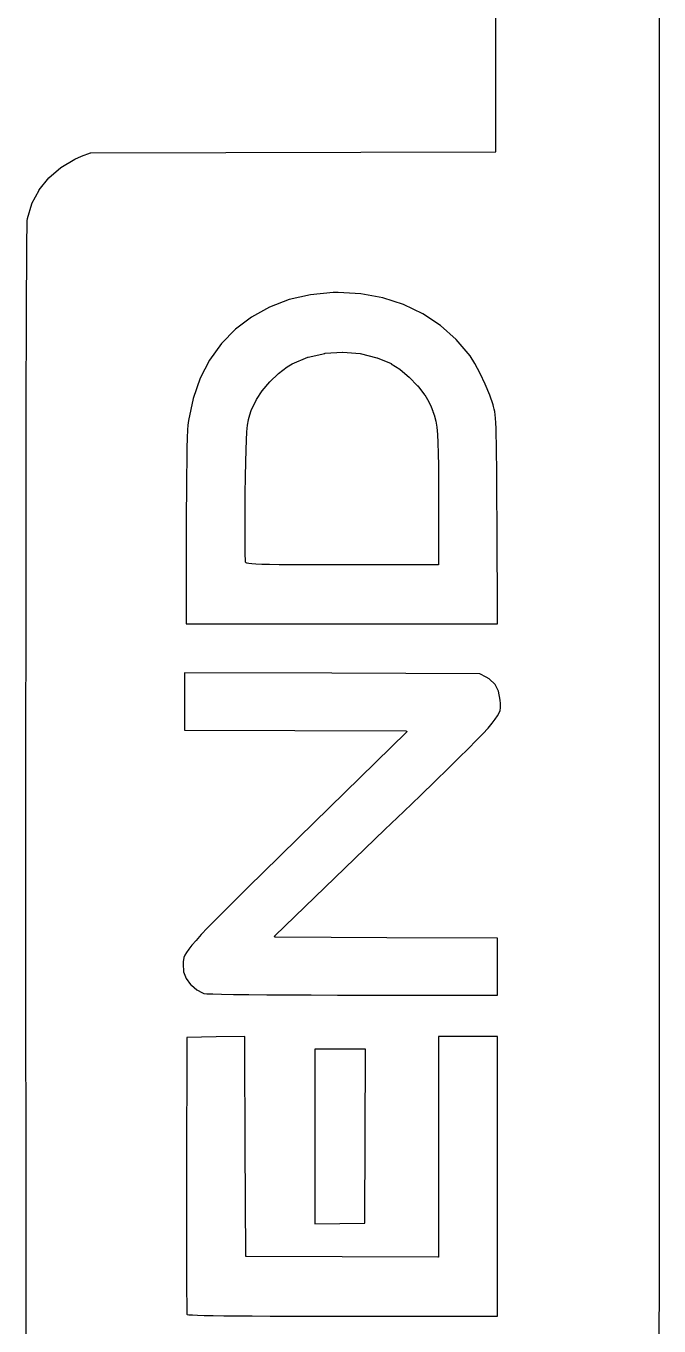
# Model space of a CAD drawing. Extents: x 47 to 252, y -139 to -48.
# Drawn here: x 231.12 to 235.1, y -112.23 to -104.04 of the extents above; entities that cross this region are included whole.
import ezdxf

# ---------------------------------------------------------------- set-up
doc = ezdxf.new("R2010")
doc.units = 0
doc.layers.add('BLACK', color=7, linetype='CONTINUOUS')

msp = doc.modelspace()

# ---------------------------------------------------------------- linework, layer by layer
at = {"layer": 'BLACK', "linetype": 'CONTINUOUS'}
for p, q in [((234.075, -104.834), (234.075, -87.3472)), ((235.103, -103.822), (235.103, -104.555)), ((235.103, -104.555), (235.103, -105.269)), ((231.423, -104.88), (231.465, -104.862)), ((231.465, -104.862), (231.465, -104.862)), ((231.465, -104.862), (231.466, -104.862)), ((231.466, -104.862), (231.523, -104.84)), ((231.466, -104.862), (231.466, -104.862)), ((231.523, -104.84), (231.523, -104.84)), ((231.523, -104.84), (231.524, -104.84)), ((231.524, -104.84), (231.524, -104.84)), ((231.524, -104.84), (231.524, -104.84)), ((231.524, -104.84), (231.524, -104.84)), ((231.524, -104.84), (231.525, -104.84)), ((231.525, -104.84), (234.075, -104.834)), ((231.525, -104.84), (231.525, -104.84)), ((231.26, -104.997), (231.335, -104.933)), ((231.335, -104.932), (231.423, -104.881)), ((231.335, -104.933), (231.335, -104.932)), ((231.335, -104.932), (231.335, -104.932)), ((231.335, -104.932), (231.335, -104.932)), ((231.423, -104.881), (231.423, -104.88)), ((231.423, -104.88), (231.423, -104.88)), ((231.423, -104.881), (231.423, -104.881)), ((231.198, -105.074), (231.259, -104.998)), ((231.259, -104.998), (231.259, -104.997)), ((231.259, -104.997), (231.26, -104.997)), ((231.259, -104.998), (231.259, -104.998)), ((231.153, -105.16), (231.198, -105.075)), ((231.198, -105.075), (231.198, -105.074)), ((231.198, -105.074), (231.198, -105.074)), ((231.198, -105.074), (231.198, -105.074)), ((231.198, -105.074), (231.198, -105.074)), ((231.198, -105.075), (231.198, -105.075)), ((231.198, -105.075), (231.198, -105.075)), ((231.126, -105.254), (231.153, -105.161)), ((231.153, -105.161), (231.153, -105.16)), ((231.153, -105.16), (231.153, -105.16)), ((231.153, -105.161), (231.153, -105.161)), ((231.153, -105.161), (231.153, -105.161)), ((231.153, -105.161), (231.153, -105.161)), ((231.153, -105.161), (231.153, -105.161)), ((231.124, -105.267), (231.125, -105.255)), ((231.124, -105.291), (231.124, -105.267)), ((231.124, -105.267), (231.124, -105.267)), ((231.124, -105.267), (231.124, -105.267)), ((231.124, -105.267), (231.124, -105.267)), ((231.125, -105.255), (231.125, -105.254)), ((231.125, -105.254), (231.125, -105.254)), ((231.125, -105.254), (231.125, -105.254)), ((231.125, -105.254), (231.126, -105.254)), ((231.125, -105.255), (231.125, -105.255)), ((231.125, -105.255), (231.125, -105.255)), ((231.125, -105.255), (231.125, -105.255)), ((235.103, -105.269), (235.103, -105.963)), ((231.122, -105.374), (231.123, -105.326)), ((231.123, -105.326), (231.124, -105.291)), ((231.123, -105.326), (231.123, -105.326)), ((231.123, -105.326), (231.123, -105.326)), ((231.124, -105.291), (231.124, -105.291)), ((231.124, -105.291), (231.124, -105.291)), ((231.121, -105.506), (231.122, -105.434)), ((231.122, -105.434), (231.122, -105.374)), ((231.122, -105.374), (231.122, -105.374)), ((231.122, -105.434), (231.122, -105.434)), ((231.121, -105.592), (231.121, -105.506)), ((231.121, -105.506), (231.121, -105.506)), ((231.12, -105.691), (231.121, -105.592)), ((231.121, -105.592), (231.121, -105.592)), ((231.12, -105.804), (231.12, -105.691)), ((231.12, -105.691), (231.12, -105.691)), ((232.907, -105.734), (232.774, -105.764)), ((233.05, -105.72), (232.907, -105.734)), ((233.083, -105.719), (233.05, -105.72)), ((233.226, -105.728), (233.083, -105.719)), ((233.364, -105.753), (233.226, -105.728)), ((233.494, -105.796), (233.364, -105.753)), ((231.119, -105.931), (231.12, -105.804)), ((231.12, -105.804), (231.12, -105.804)), ((232.65, -105.811), (232.537, -105.874)), ((232.774, -105.764), (232.65, -105.811)), ((233.616, -105.854), (233.494, -105.796)), ((232.537, -105.874), (232.436, -105.951)), ((233.727, -105.928), (233.616, -105.854)), ((231.119, -106.072), (231.119, -105.931)), ((231.119, -105.931), (231.119, -105.931)), ((232.436, -105.951), (232.347, -106.041)), ((233.826, -106.016), (233.727, -105.928)), ((235.103, -105.963), (235.103, -106.639)), ((231.118, -106.227), (231.119, -106.072)), ((231.119, -106.072), (231.119, -106.072)), ((232.347, -106.041), (232.272, -106.145)), ((233.913, -106.119), (233.826, -106.016)), ((232.272, -106.145), (232.212, -106.26)), ((232.762, -106.187), (232.792, -106.169)), ((232.792, -106.169), (232.793, -106.169)), ((232.793, -106.168), (232.892, -106.127)), ((232.793, -106.169), (232.793, -106.168)), ((232.793, -106.168), (232.793, -106.168)), ((232.892, -106.127), (232.892, -106.127)), ((232.892, -106.127), (232.893, -106.127)), ((232.893, -106.127), (232.999, -106.103)), ((232.893, -106.127), (232.893, -106.127)), ((232.999, -106.103), (232.999, -106.102)), ((232.999, -106.102), (233, -106.102)), ((233, -106.102), (233.11, -106.095)), ((233, -106.102), (233, -106.102)), ((233.11, -106.095), (233.11, -106.095)), ((233.11, -106.095), (233.11, -106.095)), ((233.11, -106.095), (233.111, -106.095)), ((233.111, -106.095), (233.22, -106.104)), ((233.22, -106.104), (233.22, -106.104)), ((233.22, -106.104), (233.22, -106.104)), ((233.22, -106.104), (233.221, -106.104)), ((233.221, -106.104), (233.326, -106.13)), ((233.326, -106.13), (233.326, -106.13)), ((233.326, -106.13), (233.327, -106.13)), ((233.327, -106.13), (233.327, -106.13)), ((233.327, -106.13), (233.415, -106.167)), ((233.415, -106.167), (233.415, -106.167)), ((233.415, -106.167), (233.415, -106.167)), ((233.415, -106.167), (233.416, -106.168)), ((233.416, -106.168), (233.471, -106.203)), ((233.943, -106.166), (233.913, -106.119)), ((233.977, -106.229), (233.943, -106.166)), ((231.118, -106.397), (231.118, -106.227)), ((231.118, -106.227), (231.118, -106.227)), ((232.652, -106.282), (232.706, -106.23)), ((232.706, -106.23), (232.762, -106.187)), ((232.706, -106.23), (232.706, -106.23)), ((232.706, -106.23), (232.706, -106.23)), ((232.706, -106.23), (232.706, -106.23)), ((232.762, -106.187), (232.762, -106.187)), ((232.762, -106.187), (232.762, -106.187)), ((232.762, -106.187), (232.762, -106.187)), ((233.471, -106.203), (233.471, -106.203)), ((233.471, -106.203), (233.471, -106.203)), ((233.471, -106.203), (233.472, -106.204)), ((233.472, -106.204), (233.529, -106.252)), ((233.529, -106.252), (233.529, -106.252)), ((233.529, -106.252), (233.529, -106.252)), ((233.529, -106.252), (233.529, -106.252)), ((233.529, -106.252), (233.582, -106.307)), ((234.009, -106.297), (233.977, -106.229)), ((232.212, -106.26), (232.168, -106.387)), ((232.604, -106.339), (232.651, -106.283)), ((232.651, -106.283), (232.652, -106.282)), ((232.651, -106.283), (232.651, -106.283)), ((232.651, -106.283), (232.651, -106.283)), ((233.582, -106.307), (233.582, -106.308)), ((233.582, -106.308), (233.583, -106.308)), ((233.583, -106.308), (233.583, -106.308)), ((233.583, -106.308), (233.627, -106.365)), ((234.037, -106.366), (234.009, -106.297)), ((231.118, -106.582), (231.118, -106.397)), ((231.118, -106.397), (231.118, -106.397)), ((232.168, -106.387), (232.139, -106.525)), ((232.547, -106.436), (232.561, -106.408)), ((232.561, -106.408), (232.568, -106.394)), ((232.561, -106.408), (232.561, -106.408)), ((232.561, -106.408), (232.561, -106.408)), ((232.561, -106.408), (232.561, -106.408)), ((232.568, -106.393), (232.603, -106.339)), ((232.568, -106.394), (232.568, -106.393)), ((232.568, -106.393), (232.568, -106.393)), ((232.568, -106.393), (232.568, -106.393)), ((232.603, -106.339), (232.603, -106.339)), ((232.603, -106.339), (232.603, -106.339)), ((232.603, -106.339), (232.604, -106.339)), ((233.627, -106.365), (233.627, -106.365)), ((233.627, -106.365), (233.627, -106.365)), ((233.627, -106.365), (233.628, -106.365)), ((233.628, -106.365), (233.653, -106.408)), ((233.653, -106.408), (233.653, -106.408)), ((233.653, -106.408), (233.653, -106.409)), ((233.653, -106.409), (233.653, -106.409)), ((233.653, -106.409), (233.667, -106.439)), ((234.058, -106.428), (234.037, -106.366)), ((232.518, -106.52), (232.525, -106.491)), ((232.525, -106.49), (232.535, -106.463)), ((232.525, -106.491), (232.525, -106.49)), ((232.525, -106.49), (232.525, -106.49)), ((232.525, -106.49), (232.525, -106.49)), ((232.535, -106.463), (232.547, -106.436)), ((232.535, -106.463), (232.535, -106.463)), ((232.535, -106.463), (232.535, -106.463)), ((232.535, -106.463), (232.535, -106.463)), ((232.547, -106.436), (232.547, -106.436)), ((232.547, -106.436), (232.547, -106.436)), ((232.547, -106.436), (232.547, -106.436)), ((233.667, -106.439), (233.667, -106.439)), ((233.667, -106.439), (233.667, -106.439)), ((233.667, -106.439), (233.667, -106.439)), ((233.667, -106.439), (233.679, -106.467)), ((233.679, -106.467), (233.679, -106.468)), ((233.679, -106.468), (233.679, -106.468)), ((233.679, -106.468), (233.679, -106.468)), ((233.679, -106.468), (233.689, -106.497)), ((233.689, -106.497), (233.689, -106.497)), ((233.689, -106.497), (233.689, -106.497)), ((233.689, -106.497), (233.689, -106.498)), ((233.689, -106.498), (233.697, -106.53)), ((234.061, -106.438), (234.058, -106.428)), ((234.065, -106.454), (234.061, -106.438)), ((234.068, -106.47), (234.065, -106.454)), ((234.071, -106.489), (234.068, -106.47)), ((234.073, -106.511), (234.071, -106.489)), ((232.136, -106.554), (232.133, -106.585)), ((232.139, -106.525), (232.136, -106.554)), ((232.507, -106.597), (232.512, -106.556)), ((232.512, -106.555), (232.518, -106.521)), ((232.512, -106.556), (232.512, -106.555)), ((232.512, -106.556), (232.512, -106.556)), ((232.512, -106.556), (232.512, -106.556)), ((232.518, -106.521), (232.518, -106.52)), ((232.518, -106.52), (232.518, -106.52)), ((232.518, -106.521), (232.518, -106.521)), ((233.697, -106.53), (233.697, -106.53)), ((233.697, -106.53), (233.697, -106.53)), ((233.697, -106.53), (233.697, -106.53)), ((233.697, -106.53), (233.703, -106.568)), ((233.703, -106.568), (233.703, -106.568)), ((233.703, -106.568), (233.703, -106.568)), ((233.703, -106.568), (233.703, -106.568)), ((233.703, -106.568), (233.707, -106.613)), ((234.075, -106.54), (234.073, -106.511)), ((234.077, -106.575), (234.075, -106.54)), ((234.078, -106.619), (234.077, -106.575)), ((231.117, -106.782), (231.118, -106.582)), ((231.118, -106.582), (231.118, -106.582)), ((232.131, -106.634), (232.13, -106.7)), ((232.133, -106.585), (232.131, -106.634)), ((232.502, -106.711), (232.504, -106.649)), ((232.504, -106.649), (232.507, -106.598)), ((232.504, -106.649), (232.504, -106.649)), ((232.504, -106.649), (232.504, -106.649)), ((232.504, -106.649), (232.504, -106.649)), ((232.507, -106.598), (232.507, -106.597)), ((232.507, -106.598), (232.507, -106.598)), ((232.507, -106.598), (232.507, -106.598)), ((233.707, -106.613), (233.707, -106.613)), ((233.707, -106.613), (233.707, -106.613)), ((233.707, -106.613), (233.707, -106.613)), ((233.707, -106.613), (233.711, -106.667)), ((234.079, -106.673), (234.078, -106.619)), ((235.103, -106.639), (235.103, -107.297)), ((232.13, -106.7), (232.128, -106.781)), ((232.5, -106.787), (232.502, -106.711)), ((232.502, -106.711), (232.502, -106.711)), ((232.502, -106.711), (232.502, -106.711)), ((233.711, -106.667), (233.711, -106.667)), ((233.711, -106.667), (233.711, -106.667)), ((233.711, -106.667), (233.711, -106.667)), ((233.711, -106.667), (233.713, -106.733)), ((233.713, -106.733), (233.713, -106.733)), ((233.713, -106.733), (233.713, -106.733)), ((233.713, -106.733), (233.714, -106.812)), ((234.08, -106.74), (234.079, -106.673)), ((234.079, -106.673), (234.079, -106.673)), ((234.081, -106.82), (234.08, -106.74)), ((231.117, -106.998), (231.117, -106.782)), ((231.117, -106.782), (231.117, -106.782)), ((232.128, -106.781), (232.127, -106.875)), ((232.128, -106.781), (232.128, -106.781)), ((232.499, -106.879), (232.5, -106.787)), ((232.5, -106.787), (232.5, -106.787)), ((233.714, -106.812), (233.714, -106.812)), ((233.714, -106.812), (233.714, -106.812)), ((233.714, -106.812), (233.715, -106.906)), ((234.081, -106.915), (234.081, -106.82)), ((234.081, -106.82), (234.081, -106.82)), ((232.127, -106.875), (232.126, -106.981)), ((232.497, -106.988), (232.499, -106.879)), ((232.499, -106.879), (232.499, -106.879)), ((232.499, -106.879), (232.499, -106.879)), ((233.715, -106.906), (233.715, -106.906)), ((233.715, -106.906), (233.715, -107.019)), ((232.126, -106.981), (232.125, -107.097)), ((232.497, -107.028), (232.497, -106.988)), ((232.497, -106.988), (232.497, -106.988)), ((234.082, -107.027), (234.081, -106.915)), ((234.081, -106.915), (234.081, -106.915)), ((231.117, -107.221), (231.117, -106.998)), ((231.117, -106.998), (231.117, -106.998)), ((232.496, -107.115), (232.497, -107.028)), ((232.497, -107.028), (232.497, -107.028)), ((233.715, -107.019), (233.715, -107.019)), ((233.715, -107.019), (233.715, -107.022)), ((233.715, -107.022), (233.715, -107.022)), ((233.715, -107.022), (233.715, -107.43)), ((234.083, -107.157), (234.082, -107.027)), ((234.082, -107.027), (234.082, -107.027)), ((232.125, -107.097), (232.125, -107.222)), ((232.496, -107.195), (232.496, -107.115)), ((232.496, -107.115), (232.496, -107.115)), ((231.117, -107.222), (231.117, -107.221)), ((231.117, -107.229), (231.117, -107.222)), ((231.117, -107.23), (231.117, -107.229)), ((231.117, -107.477), (231.117, -107.23)), ((232.125, -107.222), (232.125, -107.805)), ((232.496, -107.266), (232.496, -107.195)), ((232.496, -107.195), (232.496, -107.195)), ((234.083, -107.158), (234.083, -107.157)), ((234.086, -107.805), (234.083, -107.158)), ((232.496, -107.326), (232.496, -107.266)), ((232.496, -107.266), (232.496, -107.266)), ((235.103, -107.297), (235.103, -107.935)), ((232.497, -107.372), (232.496, -107.326)), ((232.496, -107.326), (232.496, -107.326)), ((232.498, -107.403), (232.497, -107.372)), ((232.497, -107.372), (232.497, -107.372)), ((232.497, -107.372), (232.497, -107.372)), ((231.117, -107.741), (231.117, -107.477)), ((231.117, -107.477), (231.117, -107.477)), ((232.499, -107.416), (232.498, -107.403)), ((232.498, -107.403), (232.498, -107.403)), ((232.498, -107.403), (232.498, -107.403)), ((232.498, -107.403), (232.498, -107.403)), ((232.499, -107.417), (232.499, -107.416)), ((232.499, -107.416), (232.499, -107.416)), ((232.499, -107.416), (232.499, -107.416)), ((232.499, -107.418), (232.499, -107.417)), ((232.499, -107.417), (232.499, -107.417)), ((232.499, -107.417), (232.499, -107.417)), ((232.499, -107.417), (232.499, -107.417)), ((232.499, -107.417), (232.499, -107.417)), ((232.5, -107.418), (232.499, -107.418)), ((232.499, -107.418), (232.499, -107.418)), ((232.499, -107.418), (232.499, -107.418)), ((232.5, -107.419), (232.5, -107.418)), ((232.5, -107.42), (232.5, -107.419)), ((232.5, -107.419), (232.5, -107.419)), ((232.501, -107.42), (232.5, -107.42)), ((232.502, -107.421), (232.501, -107.42)), ((232.501, -107.42), (232.501, -107.42)), ((232.501, -107.42), (232.501, -107.42)), ((232.501, -107.42), (232.501, -107.42)), ((232.501, -107.42), (232.501, -107.42)), ((232.507, -107.424), (232.502, -107.421)), ((232.502, -107.421), (232.502, -107.421)), ((232.502, -107.421), (232.502, -107.421)), ((232.502, -107.421), (232.502, -107.421)), ((232.508, -107.424), (232.507, -107.424)), ((232.507, -107.424), (232.507, -107.424)), ((232.507, -107.424), (232.507, -107.424)), ((232.519, -107.427), (232.508, -107.424)), ((232.508, -107.424), (232.508, -107.424)), ((232.508, -107.424), (232.508, -107.424)), ((232.508, -107.424), (232.508, -107.424)), ((232.508, -107.424), (232.508, -107.424)), ((232.52, -107.427), (232.519, -107.427)), ((232.519, -107.427), (232.519, -107.427)), ((232.538, -107.429), (232.52, -107.427)), ((232.52, -107.427), (232.52, -107.427)), ((232.564, -107.431), (232.538, -107.429)), ((232.538, -107.429), (232.538, -107.429)), ((232.538, -107.429), (232.538, -107.429)), ((232.538, -107.429), (232.538, -107.429)), ((232.601, -107.432), (232.564, -107.431)), ((232.564, -107.431), (232.564, -107.431)), ((232.564, -107.431), (232.564, -107.431)), ((232.564, -107.431), (232.564, -107.431)), ((232.649, -107.433), (232.601, -107.432)), ((232.601, -107.432), (232.601, -107.432)), ((232.601, -107.432), (232.601, -107.432)), ((232.71, -107.434), (232.649, -107.433)), ((232.649, -107.433), (232.649, -107.433)), ((232.649, -107.433), (232.649, -107.433)), ((232.785, -107.434), (232.71, -107.434)), ((232.71, -107.434), (232.71, -107.434)), ((232.875, -107.435), (232.785, -107.434)), ((232.785, -107.434), (232.785, -107.434)), ((232.983, -107.435), (232.875, -107.435)), ((232.875, -107.435), (232.875, -107.435)), ((232.983, -107.435), (232.983, -107.435)), ((233.11, -107.435), (232.983, -107.435)), ((233.71, -107.435), (233.11, -107.435)), ((233.711, -107.435), (233.71, -107.435)), ((233.71, -107.435), (233.71, -107.435)), ((233.712, -107.435), (233.711, -107.435)), ((233.711, -107.435), (233.711, -107.435)), ((233.711, -107.435), (233.711, -107.435)), ((233.711, -107.435), (233.711, -107.435)), ((233.713, -107.434), (233.712, -107.434)), ((233.712, -107.434), (233.712, -107.435)), ((233.712, -107.435), (233.712, -107.435)), ((233.712, -107.435), (233.712, -107.435)), ((233.714, -107.434), (233.713, -107.434)), ((233.713, -107.434), (233.713, -107.434)), ((233.713, -107.434), (233.713, -107.434)), ((233.713, -107.434), (233.713, -107.434)), ((233.713, -107.434), (233.713, -107.434)), ((233.715, -107.432), (233.714, -107.432)), ((233.714, -107.432), (233.714, -107.433)), ((233.714, -107.433), (233.714, -107.433)), ((233.714, -107.433), (233.714, -107.433)), ((233.714, -107.433), (233.714, -107.433)), ((233.714, -107.433), (233.714, -107.434)), ((233.714, -107.434), (233.714, -107.434)), ((233.715, -107.43), (233.715, -107.43)), ((233.715, -107.43), (233.715, -107.43)), ((233.715, -107.43), (233.715, -107.431)), ((233.715, -107.431), (233.715, -107.431)), ((233.715, -107.431), (233.715, -107.431)), ((233.715, -107.431), (233.715, -107.432)), ((233.715, -107.432), (233.715, -107.432)), ((233.715, -107.432), (233.715, -107.432)), ((233.715, -107.432), (233.715, -107.432)), ((231.117, -108.022), (231.117, -107.741)), ((231.117, -107.741), (231.117, -107.741)), ((232.125, -107.805), (234.086, -107.805)), ((235.103, -107.935), (235.103, -108.555)), ((231.116, -108.32), (231.117, -108.022)), ((231.117, -108.022), (231.117, -108.022)), ((233.042, -108.117), (232.115, -108.115)), ((232.115, -108.115), (232.115, -108.475)), ((233.974, -108.12), (233.042, -108.117)), ((233.042, -108.117), (233.042, -108.117)), ((234.014, -108.142), (233.974, -108.12)), ((234.033, -108.153), (234.014, -108.142)), ((234.071, -108.187), (234.033, -108.153)), ((234.093, -108.23), (234.071, -108.187)), ((234.103, -108.286), (234.093, -108.23)), ((234.103, -108.289), (234.103, -108.286)), ((234.105, -108.306), (234.103, -108.289)), ((234.103, -108.289), (234.103, -108.289)), ((234.103, -108.289), (234.103, -108.289)), ((231.116, -108.635), (231.116, -108.32)), ((231.116, -108.32), (231.116, -108.32)), ((234.086, -108.385), (234.096, -108.367)), ((234.096, -108.367), (234.102, -108.351)), ((234.102, -108.351), (234.105, -108.336)), ((234.105, -108.322), (234.105, -108.306)), ((234.105, -108.336), (234.105, -108.322)), ((233.993, -108.498), (234.026, -108.462)), ((234.026, -108.462), (234.053, -108.431)), ((234.053, -108.431), (234.072, -108.406)), ((234.072, -108.406), (234.086, -108.385)), ((232.115, -108.475), (232.809, -108.477)), ((232.809, -108.477), (232.809, -108.477)), ((232.809, -108.477), (233.509, -108.48)), ((233.512, -108.489), (232.833, -109.154)), ((233.509, -108.48), (233.509, -108.48)), ((233.509, -108.48), (233.51, -108.48)), ((233.51, -108.48), (233.51, -108.48)), ((233.51, -108.48), (233.51, -108.48)), ((233.51, -108.48), (233.51, -108.48)), ((233.51, -108.48), (233.511, -108.48)), ((233.511, -108.48), (233.511, -108.48)), ((233.511, -108.48), (233.511, -108.48)), ((233.511, -108.48), (233.511, -108.48)), ((233.511, -108.48), (233.511, -108.481)), ((233.511, -108.481), (233.512, -108.481)), ((233.512, -108.481), (233.512, -108.481)), ((233.512, -108.481), (233.512, -108.481)), ((233.512, -108.481), (233.512, -108.482)), ((233.512, -108.482), (233.512, -108.482)), ((233.512, -108.482), (233.512, -108.482)), ((233.512, -108.482), (233.512, -108.482)), ((233.512, -108.482), (233.513, -108.482)), ((233.513, -108.488), (233.512, -108.488)), ((233.512, -108.488), (233.512, -108.489)), ((233.512, -108.489), (233.512, -108.489)), ((233.512, -108.489), (233.512, -108.489)), ((233.513, -108.482), (233.513, -108.482)), ((233.513, -108.482), (233.513, -108.482)), ((233.513, -108.482), (233.513, -108.482)), ((233.513, -108.482), (233.513, -108.483)), ((233.513, -108.483), (233.513, -108.483)), ((233.513, -108.483), (233.513, -108.483)), ((233.513, -108.483), (233.513, -108.483)), ((233.513, -108.483), (233.514, -108.484)), ((233.514, -108.486), (233.513, -108.486)), ((233.513, -108.486), (233.513, -108.487)), ((233.513, -108.487), (233.513, -108.487)), ((233.513, -108.487), (233.513, -108.487)), ((233.513, -108.487), (233.513, -108.487)), ((233.513, -108.487), (233.513, -108.488)), ((233.513, -108.488), (233.513, -108.488)), ((233.513, -108.488), (233.513, -108.488)), ((233.514, -108.484), (233.514, -108.484)), ((233.514, -108.484), (233.514, -108.484)), ((233.514, -108.484), (233.514, -108.484)), ((233.514, -108.484), (233.514, -108.485)), ((233.514, -108.485), (233.514, -108.485)), ((233.514, -108.485), (233.514, -108.485)), ((233.514, -108.485), (233.514, -108.485)), ((233.514, -108.485), (233.514, -108.486)), ((233.514, -108.486), (233.514, -108.486)), ((233.514, -108.486), (233.514, -108.486)), ((233.903, -108.591), (233.952, -108.54)), ((233.952, -108.54), (233.993, -108.498)), ((233.843, -108.649), (233.903, -108.591)), ((235.103, -108.555), (235.103, -108.555)), ((235.103, -108.555), (235.103, -109.157)), ((231.116, -108.967), (231.116, -108.635)), ((231.116, -108.635), (231.116, -108.635)), ((233.774, -108.718), (233.843, -108.649)), ((233.843, -108.649), (233.843, -108.649)), ((233.693, -108.796), (233.774, -108.718)), ((233.774, -108.718), (233.774, -108.718)), ((233.601, -108.886), (233.693, -108.796)), ((233.693, -108.796), (233.693, -108.796)), ((233.495, -108.987), (233.601, -108.886)), ((233.601, -108.886), (233.601, -108.886)), ((233.601, -108.886), (233.601, -108.886)), ((231.116, -109.317), (231.116, -108.967)), ((231.116, -108.967), (231.116, -108.967)), ((233.377, -109.102), (233.495, -108.987)), ((233.495, -108.987), (233.495, -108.987)), ((233.495, -108.987), (233.495, -108.987)), ((232.684, -109.771), (233.376, -109.102)), ((233.376, -109.102), (233.377, -109.102)), ((233.377, -109.102), (233.377, -109.102)), ((232.833, -109.154), (232.715, -109.269)), ((235.103, -109.157), (235.103, -109.157)), ((235.103, -109.157), (235.103, -109.74)), ((232.715, -109.269), (232.61, -109.372)), ((232.715, -109.269), (232.715, -109.269)), ((231.116, -109.686), (231.116, -109.317)), ((231.116, -109.317), (231.116, -109.317)), ((232.61, -109.372), (232.518, -109.463)), ((232.518, -109.463), (232.438, -109.542)), ((232.438, -109.542), (232.369, -109.611)), ((231.116, -109.946), (231.116, -109.686)), ((231.116, -109.686), (231.116, -109.686)), ((232.31, -109.67), (232.26, -109.72)), ((232.369, -109.611), (232.31, -109.67)), ((232.22, -109.763), (232.187, -109.8)), ((232.26, -109.72), (232.22, -109.763)), ((232.26, -109.72), (232.26, -109.72)), ((232.682, -109.774), (232.683, -109.773)), ((232.682, -109.775), (232.682, -109.774)), ((232.682, -109.774), (232.682, -109.774)), ((232.682, -109.774), (232.682, -109.774)), ((232.682, -109.774), (232.682, -109.774)), ((232.683, -109.772), (232.684, -109.771)), ((232.683, -109.773), (232.683, -109.772)), ((232.683, -109.772), (232.683, -109.772)), ((232.683, -109.772), (232.683, -109.772)), ((232.683, -109.772), (232.683, -109.772)), ((232.683, -109.773), (232.683, -109.773)), ((232.683, -109.773), (232.683, -109.773)), ((232.683, -109.773), (232.683, -109.773)), ((232.683, -109.773), (232.683, -109.773)), ((232.684, -109.771), (232.684, -109.771)), ((232.684, -109.771), (232.684, -109.771)), ((235.103, -109.74), (235.103, -109.74)), ((235.103, -109.74), (235.103, -110.305)), ((232.141, -109.855), (232.126, -109.875)), ((232.161, -109.83), (232.141, -109.855)), ((232.187, -109.8), (232.161, -109.83)), ((232.682, -109.776), (232.682, -109.775)), ((232.682, -109.775), (232.682, -109.775)), ((232.682, -109.775), (232.682, -109.775)), ((232.682, -109.775), (232.682, -109.775)), ((232.683, -109.777), (232.682, -109.776)), ((232.682, -109.776), (232.682, -109.776)), ((232.682, -109.776), (232.682, -109.776)), ((232.682, -109.776), (232.682, -109.776)), ((232.683, -109.778), (232.683, -109.777)), ((232.683, -109.777), (232.683, -109.777)), ((232.683, -109.777), (232.683, -109.777)), ((232.683, -109.777), (232.683, -109.777)), ((232.684, -109.778), (232.683, -109.778)), ((232.683, -109.778), (232.683, -109.778)), ((232.683, -109.778), (232.683, -109.778)), ((232.683, -109.778), (232.683, -109.778)), ((232.684, -109.779), (232.684, -109.778)), ((232.684, -109.778), (232.684, -109.778)), ((232.684, -109.778), (232.684, -109.778)), ((232.685, -109.779), (232.684, -109.779)), ((232.684, -109.779), (232.684, -109.779)), ((232.684, -109.779), (232.684, -109.779)), ((232.684, -109.779), (232.684, -109.779)), ((232.685, -109.78), (232.685, -109.779)), ((232.686, -109.78), (232.685, -109.78)), ((232.685, -109.78), (232.685, -109.78)), ((232.685, -109.78), (232.685, -109.78)), ((232.687, -109.78), (232.686, -109.78)), ((232.686, -109.78), (232.686, -109.78)), ((232.686, -109.78), (232.686, -109.78)), ((232.686, -109.78), (232.686, -109.78)), ((233.389, -109.783), (232.687, -109.78)), ((232.687, -109.78), (232.687, -109.78)), ((232.687, -109.78), (232.687, -109.78)), ((232.687, -109.78), (232.687, -109.78)), ((232.687, -109.78), (232.687, -109.78)), ((234.085, -109.785), (233.389, -109.783)), ((233.389, -109.783), (233.389, -109.783)), ((234.085, -110.145), (234.085, -109.785)), ((232.107, -109.921), (232.105, -109.933)), ((232.105, -109.933), (232.105, -109.946)), ((232.11, -109.907), (232.107, -109.921)), ((232.116, -109.893), (232.11, -109.907)), ((232.126, -109.875), (232.116, -109.893)), ((231.116, -110.072), (231.116, -109.946)), ((231.116, -109.946), (231.116, -109.946)), ((232.105, -109.946), (232.109, -109.998)), ((232.109, -109.998), (232.125, -110.039)), ((231.116, -110.477), (231.116, -110.072)), ((231.116, -110.072), (231.116, -110.072)), ((232.125, -110.039), (232.153, -110.077)), ((232.153, -110.077), (232.158, -110.082)), ((232.158, -110.082), (232.193, -110.111)), ((232.193, -110.111), (232.228, -110.13)), ((232.228, -110.13), (232.237, -110.133)), ((232.237, -110.133), (232.254, -110.135)), ((232.254, -110.135), (232.292, -110.136)), ((232.292, -110.136), (232.348, -110.138)), ((232.348, -110.138), (232.424, -110.14)), ((232.424, -110.14), (232.424, -110.14)), ((232.424, -110.14), (232.519, -110.141)), ((232.519, -110.141), (232.519, -110.141)), ((232.519, -110.141), (232.632, -110.142)), ((232.632, -110.142), (232.632, -110.142)), ((232.632, -110.142), (232.764, -110.143)), ((232.764, -110.143), (232.764, -110.143)), ((232.764, -110.143), (232.913, -110.143)), ((232.913, -110.143), (232.913, -110.143)), ((232.913, -110.143), (233.079, -110.144)), ((233.079, -110.144), (233.079, -110.144)), ((233.079, -110.144), (233.183, -110.144)), ((233.183, -110.144), (233.183, -110.144)), ((233.183, -110.144), (234.085, -110.145)), ((235.103, -110.305), (235.103, -110.305)), ((235.103, -110.305), (235.103, -110.852)), ((232.13, -110.41), (232.127, -111.275)), ((232.313, -110.407), (232.13, -110.41)), ((232.495, -110.405), (232.313, -110.407)), ((232.495, -110.48), (232.495, -110.405)), ((234.085, -110.405), (233.715, -110.405)), ((233.715, -110.405), (233.715, -111.79)), ((234.085, -112.165), (234.085, -110.405)), ((231.116, -110.478), (231.116, -110.477)), ((231.117, -110.902), (231.116, -110.478)), ((232.497, -111.092), (232.495, -110.48)), ((232.495, -110.48), (232.495, -110.48)), ((233.255, -110.485), (232.935, -110.485)), ((232.935, -110.485), (232.935, -111.585)), ((233.253, -111.032), (233.255, -110.485)), ((231.117, -111.345), (231.117, -110.902)), ((231.117, -110.902), (231.117, -110.902)), ((235.103, -110.852), (235.103, -110.852)), ((235.103, -110.852), (235.103, -111.381)), ((233.25, -111.58), (233.253, -111.032)), ((233.253, -111.032), (233.253, -111.032)), ((232.5, -111.785), (232.497, -111.092)), ((232.497, -111.092), (232.497, -111.092)), ((232.127, -111.275), (232.127, -111.405)), ((231.117, -111.648), (231.117, -111.345)), ((231.117, -111.345), (231.117, -111.345)), ((232.127, -111.405), (232.127, -111.53)), ((235.103, -111.381), (235.103, -111.381)), ((235.103, -111.381), (235.103, -111.891)), ((232.127, -111.53), (232.127, -111.53)), ((232.127, -111.53), (232.127, -111.648)), ((231.117, -111.808), (231.117, -111.648)), ((231.117, -111.648), (231.117, -111.648)), ((232.127, -111.648), (232.127, -111.648)), ((232.127, -111.648), (232.127, -111.757)), ((232.935, -111.585), (233.092, -111.583)), ((233.092, -111.583), (233.25, -111.58)), ((231.117, -112.29), (231.117, -111.808)), ((231.117, -111.808), (231.117, -111.808)), ((232.127, -111.757), (232.127, -111.856)), ((232.5, -111.786), (232.5, -111.785)), ((232.5, -111.785), (232.5, -111.785)), ((232.5, -111.787), (232.5, -111.786)), ((232.5, -111.786), (232.5, -111.786)), ((232.5, -111.786), (232.5, -111.786)), ((232.5, -111.786), (232.5, -111.786)), ((232.501, -111.787), (232.5, -111.787)), ((232.5, -111.787), (232.5, -111.787)), ((232.5, -111.787), (232.5, -111.787)), ((232.501, -111.788), (232.501, -111.787)), ((232.501, -111.789), (232.501, -111.788)), ((232.501, -111.788), (232.501, -111.788)), ((232.501, -111.788), (232.501, -111.788)), ((232.501, -111.788), (232.501, -111.788)), ((232.501, -111.788), (232.501, -111.788)), ((232.502, -111.789), (232.501, -111.789)), ((232.501, -111.789), (232.501, -111.789)), ((232.503, -111.789), (232.502, -111.789)), ((232.502, -111.789), (232.502, -111.789)), ((232.502, -111.789), (232.502, -111.789)), ((232.502, -111.789), (232.502, -111.789)), ((232.503, -111.79), (232.503, -111.789)), ((232.504, -111.79), (232.503, -111.79)), ((232.503, -111.79), (232.503, -111.79)), ((232.503, -111.79), (232.503, -111.79)), ((232.503, -111.79), (232.503, -111.79)), ((232.505, -111.79), (232.504, -111.79)), ((232.504, -111.79), (232.504, -111.79)), ((232.504, -111.79), (232.504, -111.79)), ((232.504, -111.79), (232.504, -111.79)), ((233.71, -111.795), (232.505, -111.79)), ((232.505, -111.79), (232.505, -111.79)), ((233.711, -111.795), (233.71, -111.795)), ((233.71, -111.795), (233.71, -111.795)), ((233.712, -111.795), (233.711, -111.795)), ((233.711, -111.795), (233.711, -111.795)), ((233.711, -111.795), (233.711, -111.795)), ((233.711, -111.795), (233.711, -111.795)), ((233.711, -111.795), (233.711, -111.795)), ((233.713, -111.794), (233.712, -111.795)), ((233.712, -111.795), (233.712, -111.795)), ((233.712, -111.795), (233.712, -111.795)), ((233.712, -111.795), (233.712, -111.795)), ((233.714, -111.794), (233.713, -111.794)), ((233.713, -111.794), (233.713, -111.794)), ((233.713, -111.794), (233.713, -111.794)), ((233.713, -111.794), (233.713, -111.794)), ((233.713, -111.794), (233.713, -111.794)), ((233.713, -111.794), (233.713, -111.794)), ((233.715, -111.792), (233.714, -111.793)), ((233.714, -111.793), (233.714, -111.793)), ((233.714, -111.793), (233.714, -111.793)), ((233.714, -111.793), (233.714, -111.793)), ((233.714, -111.793), (233.714, -111.793)), ((233.714, -111.793), (233.714, -111.794)), ((233.715, -111.79), (233.715, -111.791)), ((233.715, -111.791), (233.715, -111.791)), ((233.715, -111.791), (233.715, -111.791)), ((233.715, -111.791), (233.715, -111.791)), ((233.715, -111.791), (233.715, -111.792)), ((233.715, -111.792), (233.715, -111.792)), ((233.715, -111.792), (233.715, -111.792)), ((233.715, -111.792), (233.715, -111.792)), ((232.127, -111.856), (232.127, -111.943)), ((235.103, -111.891), (235.102, -112.384)), ((235.103, -111.891), (235.103, -111.891)), ((232.127, -111.943), (232.127, -112.018)), ((232.127, -112.018), (232.127, -112.018)), ((232.127, -112.018), (232.128, -112.078)), ((232.128, -112.078), (232.128, -112.078)), ((232.128, -112.078), (232.128, -112.122)), ((232.128, -112.122), (232.129, -112.149)), ((232.129, -112.149), (232.129, -112.154)), ((232.129, -112.154), (232.131, -112.155)), ((232.131, -112.155), (232.142, -112.157)), ((232.142, -112.157), (232.164, -112.158)), ((232.164, -112.158), (232.196, -112.16)), ((232.196, -112.16), (232.239, -112.161)), ((232.239, -112.161), (232.294, -112.162)), ((232.294, -112.162), (232.294, -112.162)), ((232.294, -112.162), (232.362, -112.163)), ((232.362, -112.163), (232.362, -112.163)), ((232.362, -112.163), (232.444, -112.164)), ((232.444, -112.164), (232.444, -112.164)), ((232.444, -112.164), (232.541, -112.164)), ((232.541, -112.164), (232.541, -112.164)), ((232.541, -112.164), (232.654, -112.165)), ((232.654, -112.165), (232.654, -112.165)), ((232.654, -112.165), (232.784, -112.165)), ((232.784, -112.165), (232.784, -112.165)), ((232.784, -112.165), (232.932, -112.165)), ((232.932, -112.165), (232.932, -112.165)), ((232.932, -112.165), (233.099, -112.165)), ((233.099, -112.165), (233.099, -112.165)), ((233.099, -112.165), (233.11, -112.165)), ((233.11, -112.165), (234.085, -112.165))]:
    msp.add_line(p, q, dxfattribs=at)

doc.saveas('drawing.dxf')
